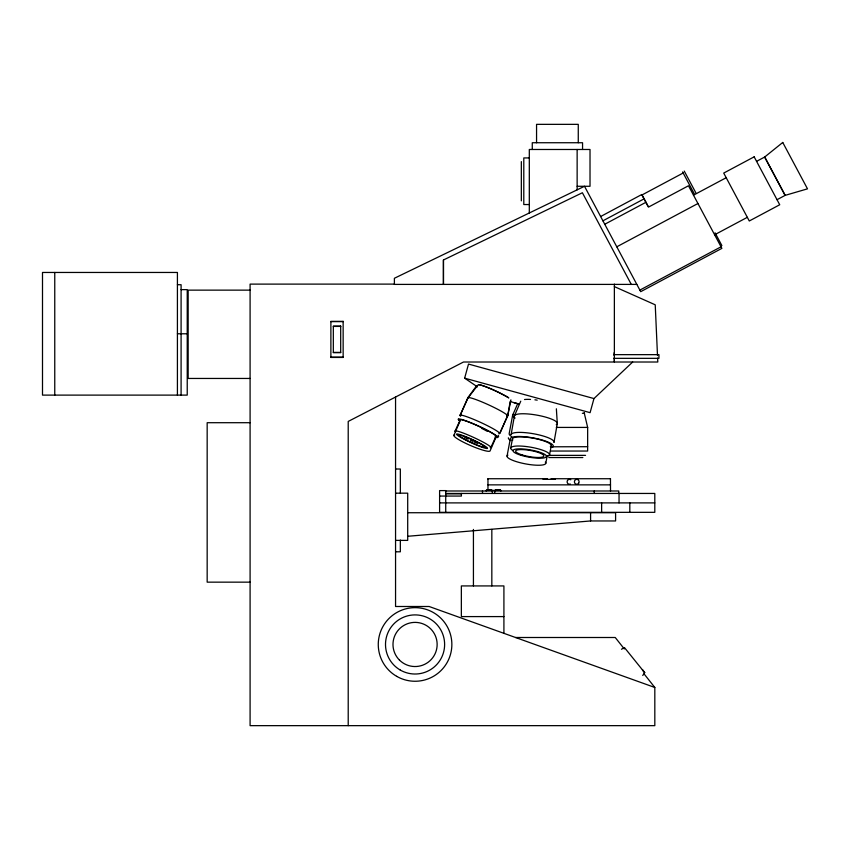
<?xml version="1.0" encoding="UTF-8"?>
<svg xmlns="http://www.w3.org/2000/svg" width="850" height="850" viewBox="0 0 850 850"><rect width="100%" height="100%" fill="white"/><g stroke="black" fill="none" stroke-linecap="round" stroke-linejoin="round"><path stroke-width="1.27" d="M443.445 259.983L443.445 284.399L443.445 259.983L582.388 192.748L631.274 284.399M510.223 401.349L507.864 414.949L500.31 432.48M511.147 434.414L514.42 415.884L520.753 401.189M554.019 442.181L557.303 423.651L556.367 408.797M507.057 456.067L510.191 439.376M510.744 447.929L512.476 438.791M545.785 463.314L547.241 455.611M549.514 454.962L551.236 445.814M510.903 399.861L507.694 415.937L499.672 433.362M477.445 386.877L464.642 378.165L468.509 364.066L593.969 398.565L632.676 362.015M593.969 398.565L590.091 412.664L464.642 378.165M460.264 415.289L467.819 397.757L476.712 385.634M453.868 435.359L460.509 419.942M495.699 437.856L490.078 450.904A19.699 2.763 23.3 0 1 468.69 444.709A19.699 2.763 23.3 0 1 454.729 434.945M517.629 403.856L512.646 415.172L509.171 433.659A21.792 4.739 10.6 0 0 511.636 436.539M460.041 415.299L468.063 397.874L478.051 384.891M455.037 431.109L460.179 419.942A19.699 1.955 24.7 0 1 480.601 427.114A19.699 1.955 24.7 0 1 495.348 436.528M490.875 447.44L496.007 436.273M642.749 675.474L644.683 672.648L642.409 669.768L644.555 672.329M600.631 216.527L641.729 194.554L648.444 207.124L688.479 185.768L721.873 248.37L640.709 291.667L584.503 186.278L394.389 278.269L394.389 284.399L636.831 284.399M683.177 172.996L642.048 194.937L647.881 205.859M602.916 220.819L644.045 198.889M604.754 224.262L645.883 202.321M693.494 195.16L726.208 177.714M756.574 161.351L764.702 157.016L785.156 195.362L777.028 199.697M616.781 246.808L697.946 203.511M714.616 234.77L747.331 217.324M639.869 290.094L721.034 246.808M621.456 649.251L624.495 647.626L644.683 672.648M407.703 536.276L590.58 520.954L615.591 520.954L615.591 512.731L407.703 512.731M582.367 413.323L584.577 413.196M529.306 157.93L523.791 157.93L523.791 204.542L529.306 204.542M577.139 186.278L590.017 186.278L590.017 149.483L529.306 149.483L529.306 212.989M394.474 284.112L250.091 284.112L250.091 725.656L654.819 725.656L654.819 687.469L644.098 673.933M177.416 284.718L181.093 284.718L181.093 395.112M181.093 289.627L187.234 289.627L187.234 395.112L42.5 395.112L42.5 272.457L177.416 272.457L177.416 395.112M250.091 290.137L188.158 290.137L188.158 378.452L250.091 378.452M330.884 321.629L343.145 321.629M333.328 326.411L340.691 326.411M177.416 333.784L187.234 333.784M333.328 352.389L340.691 352.389M613.711 354.652L658.941 354.652L658.941 358.339L613.711 358.339M330.884 357.159L343.145 357.159M250.091 422.705L207.166 422.705L207.166 582.154L250.091 582.154M556.293 427.422L587.658 427.422L587.637 451.042L550.439 451.042M551.565 446.803L587.658 446.707M548.781 455.366L585.544 455.366M548.834 457.544L582.856 457.544M395.558 469.009L400.339 469.009L400.339 493.17M487.964 489.77L487.964 478.731L547.4 478.731L547.4 479.347M610.513 478.731L551.076 478.731L551.076 479.347M487.964 479.347L488.006 478.731M487.964 484.861L610.513 484.861M486.784 489.642L491.693 489.642M495.369 489.642L500.278 489.642M445.697 490.992L618.758 490.992L618.758 493.446M395.558 493.17L407.703 493.17L407.703 540.388L395.558 540.388M445.697 493.446L654.798 493.446L654.798 512.337L439.599 512.337L439.599 490.599L445.729 490.599L445.729 512.337M445.729 493.797L461.401 493.797M439.599 496.06L461.401 496.06L461.401 493.446M439.599 502.892L654.798 502.892M395.558 551.799L400.339 551.799L400.339 540.069M503.912 616.59L461.348 616.59L461.348 585.926L503.912 585.926L503.912 633.197M515.546 637.5L615.241 637.5L624.314 648.954M510.712 401.721L519.254 404.058M513.899 402.677L519.233 404.143M654.819 687.469L429.123 606.496L395.558 606.496L395.558 397.035M614.369 286.609L655.233 304.81L657.496 355.513M684.239 171.062L695.852 192.833M682.603 171.934L694.195 193.673M715.062 232.783L721.884 245.597M584.152 412.632L587.658 427.422M657.613 358.116L657.794 362.015L463.505 362.015L348.213 421.43L348.213 725.656M614.104 352.803L614.178 355.428M614.263 358.062L614.369 362.015L614.369 284.112M629.818 502.892L629.818 512.337M619.044 493.446L619.044 502.892M610.459 478.731L610.513 490.992M601.63 502.892L601.63 512.337M594.224 490.992L594.224 493.446M590.58 512.731L590.58 520.954M582.558 149.483L582.558 142.736L532.27 142.736L532.27 149.483M578.266 142.736L578.266 124.344L536.562 124.344L536.562 142.736M577.139 149.483L577.139 189.847M555.369 478.731L555.369 479.347L543.097 479.347L543.097 478.731M521.337 161.617L521.337 200.866M500.894 490.992L500.894 490.386L486.168 490.386L486.168 490.992M494.753 490.992L494.753 493.446M492.309 490.992L492.309 493.446M491.831 529.423L491.831 585.926M482.492 490.992L482.492 493.446M473.429 529.423L473.429 585.926M54.761 272.457L54.761 395.112M570.371 484.064A2.454 2.348 -90 0 1 567.131 481.557A2.454 2.348 -90 0 1 570.775 479.761M512.837 439.992A19.699 4.282 10 0 1 532.982 438.154A19.699 4.282 10 0 1 550.279 446.771M512.784 450.479A19.699 4.282 10 0 1 531.261 447.291A19.699 4.282 10 0 1 546.348 456.567M524.546 399.521A18.073 3.931 10 0 1 530.517 399.436M534.905 399.829A18.073 3.931 10 0 1 537.221 400.148M514.42 415.884A21.792 4.739 10 0 1 539.899 415.714A21.792 4.739 10 0 1 556.251 424.703M511.105 434.52A21.792 4.739 10 0 1 533.789 433.808A21.792 4.739 10 0 1 553.977 442.287M510.786 439.918A21.792 4.739 10 0 1 533.067 437.888A21.792 4.739 10 0 1 552.202 447.429M510.839 440.672A21.792 4.739 10.6 0 1 508.374 437.803M545.317 462.103A19.699 4.282 10.6 0 1 525.693 463.919A19.699 4.282 10.6 0 1 507.907 455.101M515.111 418.041A21.792 4.739 10.6 0 1 513.581 414.099M460.211 415.353A21.792 3.06 23.3 0 1 461.157 414.906M500.257 432.544A21.792 3.06 23.3 0 1 499.311 433.001M458.968 420.261A21.792 3.06 23.3 0 1 458.554 419.22M498.185 435.37A21.792 3.06 23.3 0 1 497.654 436.858M467.819 397.757A21.792 3.06 23.3 0 1 468.764 397.311M507.45 413.908A21.792 3.06 23.3 0 1 506.919 415.406M478.646 384.657A18.073 1.796 24.7 0 1 492.49 389.513A18.073 1.796 24.7 0 1 508.789 397.917A18.052 1.796 24.7 0 0 506.207 396.366L498.886 392.519A18.052 1.796 24.7 0 0 478.667 384.699M468.063 397.874A21.792 2.167 24.7 0 1 490.652 405.801A21.792 2.167 24.7 0 1 506.972 416.213M477.424 443.392A19.699 1.955 24.7 0 1 473.949 441.873M472.781 441.352A19.699 1.955 24.7 0 1 470.443 440.268M468.148 439.163A19.699 1.955 24.7 0 1 464.876 437.516M455.6 431.928A19.699 1.955 24.7 0 1 473.121 437.197A19.699 1.955 24.7 0 1 490.216 447.695M460.615 416.288A21.792 2.167 24.7 0 1 479.984 422.121A21.792 2.167 24.7 0 1 498.897 433.734M458.841 420.123A21.792 2.167 24.7 0 1 480.813 427.157A21.792 2.167 24.7 0 1 495.104 437.219M481.525 428.315A14.312 1.424 24.7 0 1 487.326 431.364M782.754 142.46L764.66 157.038L785.113 195.373L807.5 188.849L782.754 142.46M754.162 156.836L723.722 173.071L749.286 220.989L779.726 204.754L754.162 156.836M343.145 321.353L330.884 321.353L330.884 357.446L343.145 357.446L343.145 321.353M340.691 326.124L333.328 326.124L333.328 352.665L340.691 352.665L340.691 326.124M578.669 483.225A2.454 2.348 -90 0 0 576.991 479.358A2.454 2.348 -90 0 0 574.621 482.811A2.454 2.348 -90 0 0 578.669 483.225M399.447 660.067A22.079 22.079 0 0 0 436.39 650.176A22.079 22.079 0 0 0 409.349 623.135A22.079 22.079 0 0 0 399.447 660.067M400.276 670.055A29.559 29.559 0 0 0 444.624 644.459A29.559 29.559 0 0 0 400.276 618.864A29.559 29.559 0 0 0 400.276 670.055M396.663 676.324A36.794 36.794 0 0 0 451.86 644.459A36.794 36.794 0 0 0 396.663 612.595A36.794 36.794 0 0 0 396.663 676.324M521.996 454.877A14.322 3.113 10 0 0 543.851 456.099A14.322 3.113 10 0 0 523.419 449.65A14.322 3.113 10 0 0 521.996 454.877M520.54 455.132A17.011 3.697 10 0 0 546.497 456.578A17.011 3.697 10 0 0 522.229 448.928A17.011 3.697 10 0 0 520.54 455.132M460.998 437.527A17.011 1.689 24.7 0 0 486.954 448.524A17.011 1.689 24.7 0 0 468.18 437.686A17.011 1.689 24.7 0 0 460.998 437.527M462.751 438.111A14.322 1.424 24.7 0 0 484.596 447.376A14.322 1.424 24.7 0 0 468.796 438.249A14.322 1.424 24.7 0 0 462.751 438.111"/></g></svg>
